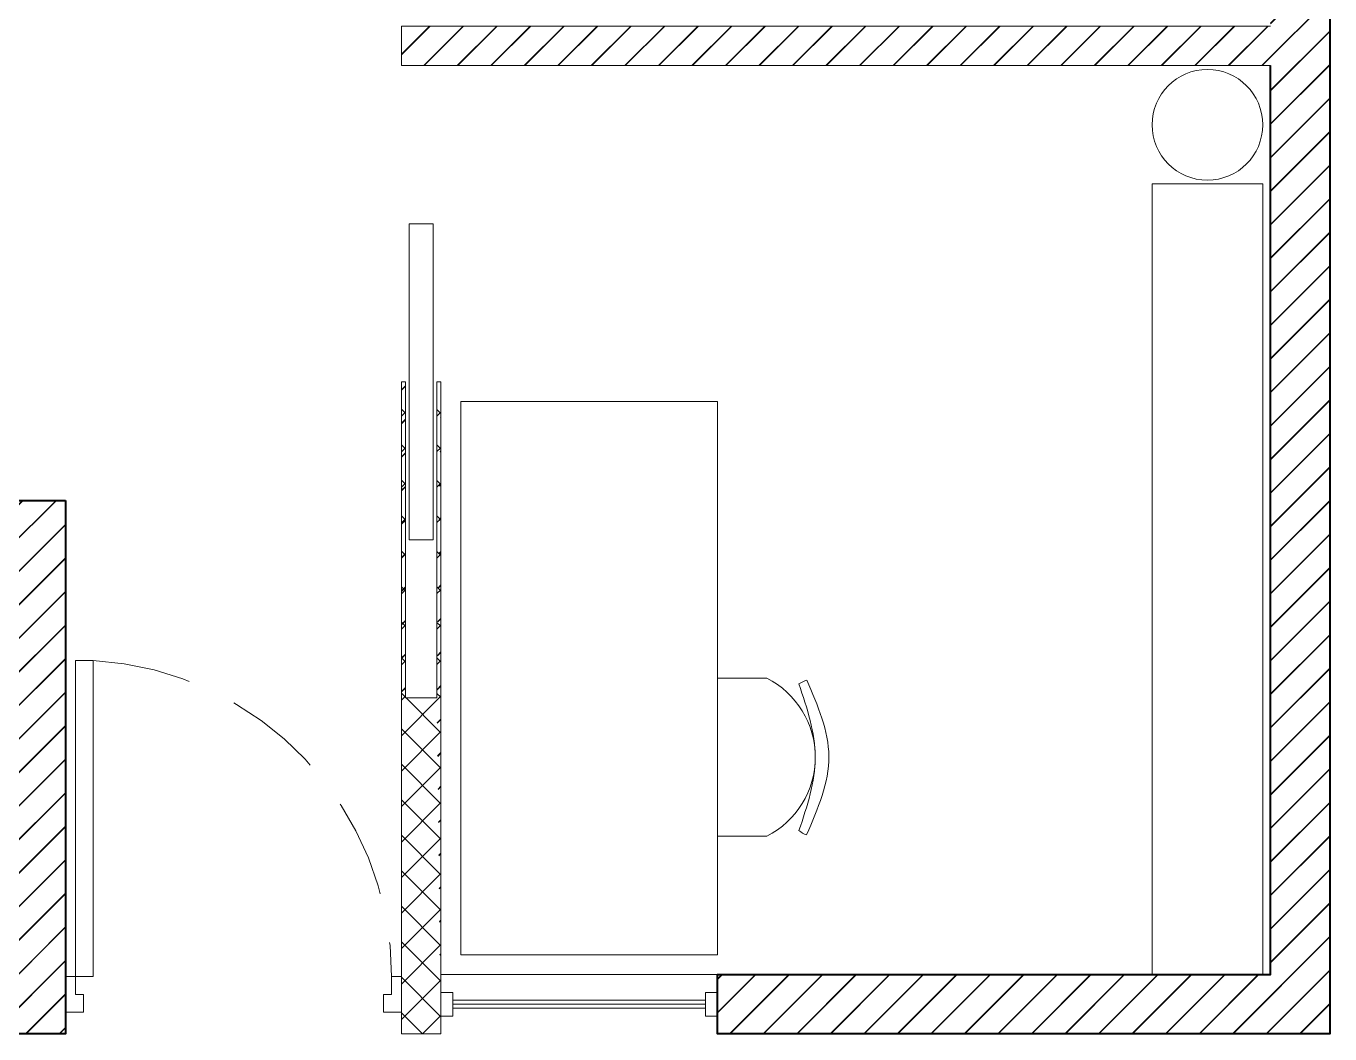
# Model space of a CAD drawing. Header units: millimetres. Extents: x -10.6 to 21.1, y -25.4 to 28.4.
# Drawn here: x 6.45 to 9.75, y 0 to 2.55 of the extents above; entities that cross this region are included whole.
import ezdxf

# ---------------------------------------------------------------- set-up
doc = ezdxf.new("R2010")
doc.units = ezdxf.units.MM
doc.linetypes.add('HIDDEN', pattern=[0.375, 0.25, -0.125])
for name, color, linetype, lineweight in [('A-DOOR-FURR', 2, 'Continuous', 15), ('A-FURN', 1, 'Continuous', 15), ('A-GLAZ-FURR', 4, 'Continuous', 15), ('A-LINE-GRPH', 7, 'Continuous', 20), ('A-WALL-EXTR', 7, 'Continuous', 40), ('A-WALL-INTR', 7, 'Continuous', 20)]:
    doc.layers.add(name, color=color, linetype=linetype, lineweight=lineweight)

# ---------------------------------------------------------------- blocks, each defined once
blk = doc.blocks.new('DOOR-80')
for points in [[(-0.07, 0.89), (-0.07, 0.09), (-0.025, 0.09), (-0.025, 0.89), (-0.07, 0.89)], [(-0.825, 0.09), (-0.85, 0.09), (-0.85, 0), (-0.805, 0), (-0.805, 0.045), (-0.825, 0.045), (-0.825, 0.09)], [(-0.025, 0.09), (0, 0.09), (0, 0), (-0.045, 0), (-0.045, 0.045), (-0.025, 0.045), (-0.025, 0.09)]]:
    blk.add_lwpolyline(points)
at = {"linetype": 'HIDDEN'}
blk.add_arc((-0.0227, 0.0891), 0.8023, 93.3811, 179.9341, dxfattribs=at)

msp = doc.modelspace()

# ---------------------------------------------------------------- hatches: boundary and pattern name
at = {"linetype": 'ByBlock', "lineweight": 9}
h = msp.add_hatch(dxfattribs=at)
h.set_pattern_fill('JIS_LC_20', color=253, scale=0.003)
h.paths.add_polyline_path([(0.15, 6), (0, 6), (0, 4.5692), (0.15, 4.5692)])
h.paths.add_polyline_path([(0.15, 4.5692), (0, 4.5692), (0, 2.3749), (0.15, 2.3749), (0.15, 3.3)])
h.paths.add_polyline_path([(0.15, 2.3749), (0, 2.3749), (0, 0), (0.15, 0)])
h.paths.add_polyline_path([(2.4467, 0.15), (1.8, 0.15), (1.8, 0), (2.4467, 0)])
h.paths.add_polyline_path([(4.8, 0.15), (3.3492, 0.15), (3.35, 0.1561), (3.35, 2.3749), (3.2, 2.3749), (3.2, 0.15), (2.4467, 0.15), (2.4467, 0), (4.8, 0)])
h.paths.add_polyline_path([(3.35, 2.8), (3.2, 2.8), (3.2, 2.3749), (3.35, 2.3749)])
h.paths.add_polyline_path([(3.35, 5.85), (4.8, 5.85), (4.8, 6), (2.4547, 6), (2.4547, 5.85), (3.2, 5.85), (3.2, 4.5692), (3.35, 4.5692)])
h.paths.add_polyline_path([(2.4547, 6), (1.66, 6), (1.66, 5.85), (2.4547, 5.85)])
h.paths.add_polyline_path([(3.35, 4.5692), (3.2, 4.5692), (3.2, 3.79), (3.35, 3.79)])
h.paths.add_polyline_path([(6.55, 4.5692), (6.4, 4.5692), (6.4, 3.7), (6.55, 3.7)])
h.paths.add_polyline_path([(6.55, 5.85), (6.55, 6), (6.4, 6), (6.4, 4.5692), (6.55, 4.5692)])
h.paths.add_polyline_path([(9.75, 6), (7.4, 6), (7.4, 5.85), (9.6, 5.85), (9.6, 4.5692), (9.75, 4.5692)])
h.paths.add_polyline_path([(9.75, 4.5692), (9.6, 4.5692), (9.6, 2.55), (7.4, 2.55), (7.4, 2.45), (9.6, 2.45), (9.6, 2.3749), (9.75, 2.3749)])
h.paths.add_polyline_path([(9.75, 2.3749), (9.6, 2.3749), (9.6, 0.15), (8.2, 0.15), (8.2, 0), (9.75, 0)])
h.paths.add_polyline_path([(6.55, 1.35), (6.4, 1.35), (6.4, 0.15), (5.6, 0.15), (5.6, 0), (6.55, 0)])
h.paths.add_polyline_path([(5.65, 3.7969), (3.35, 3.8), (3.35, 3.79), (4, 3.79), (4, 3.699), (5.65, 3.6969)])
h.paths.add_polyline_path([(2.3926, 3.79), (2.3, 3.79), (2.3, 3.3), (0.15, 3.3), (0.15, 3.2), (2.3, 3.2), (2.3, 2.71), (2.3926, 2.71)])
h.paths.add_polyline_path([(7.5, 1.65), (7.49, 1.65), (7.49, 0.85), (7.4982, 0.15), (7.5, 0.15), (7.5, 1.65), (7.49, 0.85), (7.4, 0.85), (7.4, 0), (7.5, 0)], flags=17)
h.paths.add_polyline_path([(7.41, 1.65), (7.4, 1.65), (7.4, 0), (7.5, 0), (7.5, 1.65), (7.49, 1.65), (7.49, 0.85), (7.41, 0.85)])
at = {"linetype": 'ByBlock'}
h = msp.add_hatch(dxfattribs=at)
h.set_pattern_fill('NET', color=253, scale=0.02, angle=45)
h.paths.add_polyline_path([(7.5, 1.65), (7.49, 1.65), (7.49, 0.85), (7.41, 0.85), (7.41, 1.65), (7.4, 1.65), (7.4, 0), (7.5, 0)])

# ---------------------------------------------------------------- linework, layer by layer
at = {"layer": 'A-DOOR-FURR'}
msp.add_lwpolyline([(7.42, 2.05), (7.48, 2.05), (7.48, 1.25), (7.42, 1.25)], close=True, dxfattribs=at)
at = {"layer": 'A-FURN'}
for points in [[(9.58, 0.1505), (9.3, 0.1505), (9.3, 2.1505), (9.58, 2.1505)], [(8.2, 0.2), (8.2, 1.6), (7.55, 1.6), (7.55, 0.2)]]:
    msp.add_lwpolyline(points, close=True, dxfattribs=at)
msp.add_lwpolyline([(8.325, 0.5), (8.2, 0.5), (8.2, 0.9), (8.325, 0.9)], dxfattribs=at)
msp.add_circle((9.44, 2.3002), 0.14, dxfattribs=at)
for centre, radius, start, end in [((8.223, 0.7), 0.2245, 297.0144, 62.9856), ((8.4569, 0.8061), 0.0944, 109.0862, 122.5013), ((8.4475, 0.5665), 0.0665, 231.5888, 250.7944)]:
    msp.add_arc(centre, radius, start, end, dxfattribs=at)
for points in [[(8.426, 0.8953), (8.4818, 0.7021), (8.4256, 0.5037)], [(8.4061, 0.8857), (8.4475, 0.7), (8.4062, 0.5144)]]:
    msp.add_spline(points, degree=3, dxfattribs=at)
at = {"layer": 'A-GLAZ-FURR'}
for p, q in [((7.5, 0.105), (7.53, 0.105)), ((7.53, 0.045), (7.53, 0.105)), ((8.2, 0.105), (8.17, 0.105)), ((8.17, 0.045), (8.17, 0.105)), ((8.17, 0.085), (7.53, 0.085)), ((8.17, 0.075), (7.53, 0.075)), ((7.5, 0.045), (7.53, 0.045)), ((8.17, 0.065), (7.53, 0.065)), ((8.2, 0.045), (8.17, 0.045))]:
    msp.add_line(p, q, dxfattribs=at)
at = {"layer": 'A-LINE-GRPH'}
msp.add_line((8.2, 0.15), (7.5, 0.15), dxfattribs=at)
at = {"layer": 'A-WALL-EXTR'}
for points in [[(7.4, 5.85), (7.4, 6), (9.75, 6), (9.75, 0), (8.2, 0), (8.2, 0.15), (9.6, 0.15), (9.6, 2.45)], [(6.55, 1.35), (6.55, 0), (5.6, 0), (5.6, 0.15), (6.4, 0.15), (6.4, 1.35), (6.55, 1.35)]]:
    msp.add_lwpolyline(points, dxfattribs=at)
at = {"layer": 'A-WALL-INTR'}
msp.add_lwpolyline([(9.6, 2.55), (7.4, 2.55), (7.4, 2.45), (9.6, 2.45)], dxfattribs=at)
msp.add_lwpolyline([(7.5, 0), (7.5, 1.65), (7.49, 1.65), (7.49, 0.85), (7.41, 0.85), (7.41, 1.65), (7.4, 1.65), (7.4, 0)], close=True, dxfattribs=at)

# ---------------------------------------------------------------- block references
at = {"layer": 'A-DOOR-FURR', "xscale": -1}
msp.add_blockref('DOOR-80', (6.55, 0.055), dxfattribs=at)

doc.saveas('drawing.dxf')
